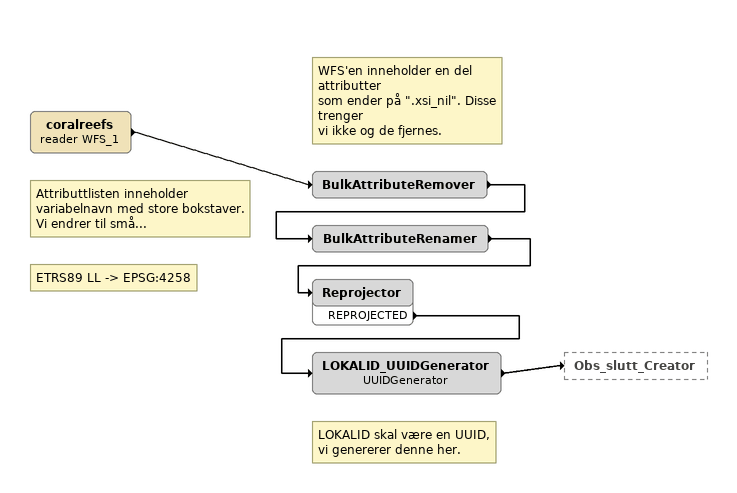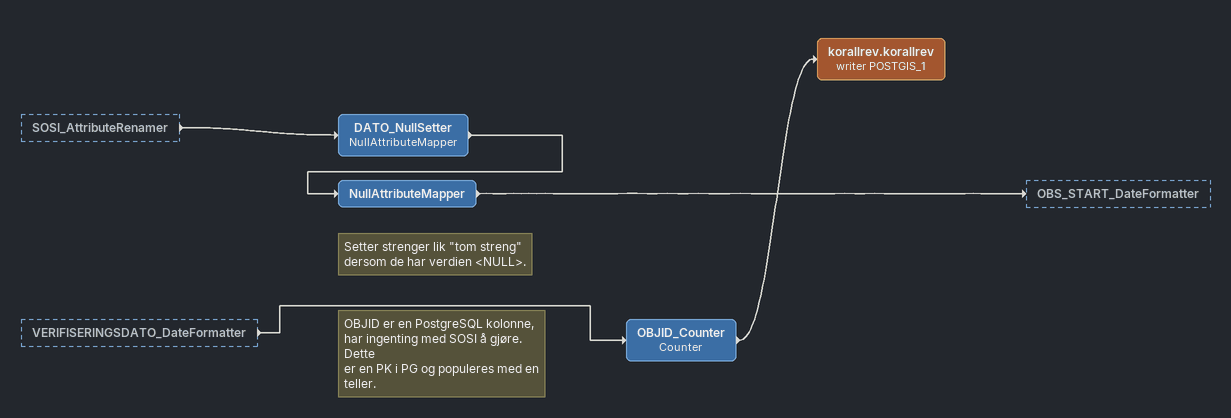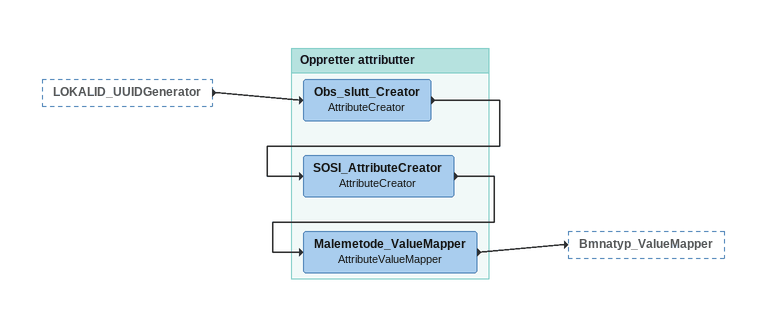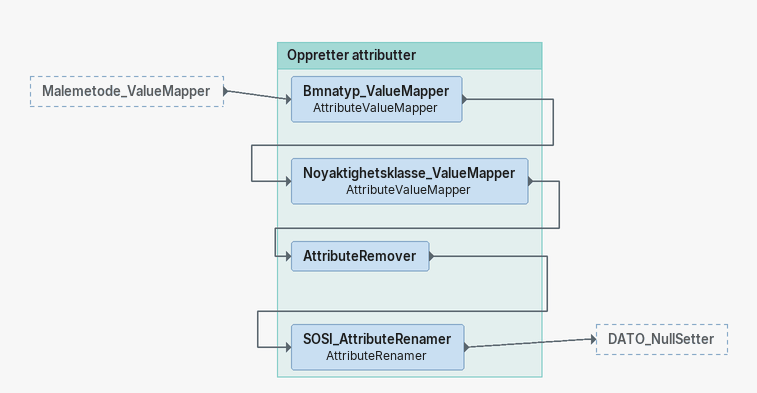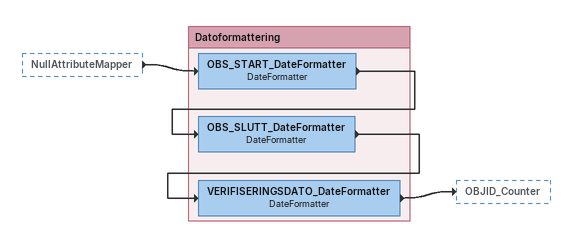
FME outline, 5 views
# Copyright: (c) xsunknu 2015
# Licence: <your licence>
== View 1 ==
coralreefs (reader WFS_1)
    -> BulkAttributeRemover
Note: WFS'en inneholder en del attributter / som ender på ".xsi_nil". Disse trenger / vi ikke og de fjernes.
BulkAttributeRemover
    -> BulkAttributeRenamer
Note: Attributtlisten inneholder variabelnavn med store bokstaver. Vi endrer til små...
BulkAttributeRenamer
    -> Reprojector
Note: ETRS89 LL -> EPSG:4258
Reprojector
    REPROJECTED -> LOKALID_UUIDGenerator
Note: LOKALID skal være en UUID, / vi genererer denne her.
LOKALID_UUIDGenerator: UUIDGenerator
    -> Obs_slutt_Creator

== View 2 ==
SOSI_AttributeRenamer [outside]
    -> DATO_NullSetter
VERIFISERINGSDATO_DateFormatter [outside]
    -> OBJID_Counter
DATO_NullSetter: NullAttributeMapper
    -> NullAttributeMapper
Note: Setter strenger lik "tom streng" / dersom de har verdien <NULL>.
NullAttributeMapper
    -> OBS_START_DateFormatter
Note: OBJID er en PostgreSQL kolonne, / har ingenting med SOSI å gjøre. Dette / er en PK i PG og populeres med en teller.
OBJID_Counter: Counter
    -> korallrev.korallrev (writer POSTGIS_1)
korallrev.korallrev (writer POSTGIS_1)

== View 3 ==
LOKALID_UUIDGenerator [outside]
    -> Obs_slutt_Creator

Bookmark: Oppretter attributter
Obs_slutt_Creator: AttributeCreator
    -> SOSI_AttributeCreator
SOSI_AttributeCreator: AttributeCreator
    -> Malemetode_ValueMapper
Malemetode_ValueMapper: AttributeValueMapper
    -> Bmnatyp_ValueMapper

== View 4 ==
Malemetode_ValueMapper [outside]
    -> Bmnatyp_ValueMapper

Bookmark: Oppretter attributter
Bmnatyp_ValueMapper: AttributeValueMapper
    -> Noyaktighetsklasse_ValueMapper
Noyaktighetsklasse_ValueMapper: AttributeValueMapper
    -> AttributeRemover
AttributeRemover
    -> SOSI_AttributeRenamer
SOSI_AttributeRenamer: AttributeRenamer
    -> DATO_NullSetter

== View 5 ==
NullAttributeMapper [outside]
    -> OBS_START_DateFormatter

Bookmark: Datoformattering
OBS_START_DateFormatter: DateFormatter
    -> OBS_SLUTT_DateFormatter
OBS_SLUTT_DateFormatter: DateFormatter
    -> VERIFISERINGSDATO_DateFormatter
VERIFISERINGSDATO_DateFormatter: DateFormatter
    -> OBJID_Counter
